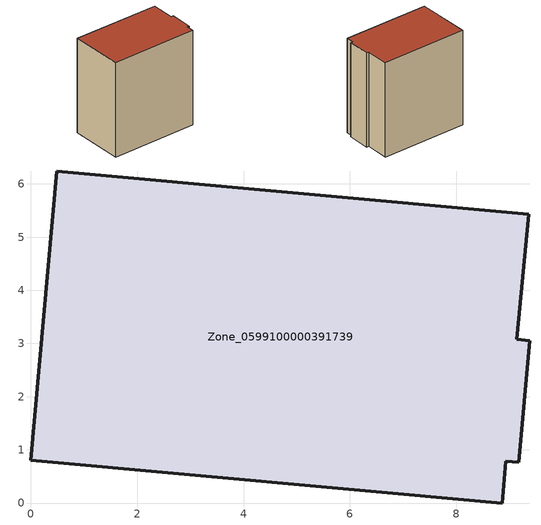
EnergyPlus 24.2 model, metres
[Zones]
Zone_0599100000391739
 floor ground (C_G): 9.14,3.08 9.38,3.05 9.17,0.77 8.93,0.79 8.86,0 0,0.8 0.49,6.24 9.36,5.43 z0
 wall outside (C_F): 9.38,3.05 9.14,3.08 9.36,5.43 0.49,6.24 0,0.8 8.86,0 8.93,0.79 9.17,0.77 9.38,3.05 z0:9.9
 roof outside (C_R): 9.36,5.43 0.49,6.24 0,0.8 8.86,0 8.93,0.79 9.17,0.77 9.38,3.05 9.14,3.08 z9.9
[BUILDING]
Pand.0599100000391739: North Axis=0; Terrain=City; Loads Convergence Tolerance Value=0.04; Temperature Convergence Tolerance Value=0.4; Solar Distribution=FullExterior; Maximum Number of Warmup Days=25; Minimum Number of Warmup Days=1
[Site:Location]
Rotterdam.The.Hague.AP_ZH_NLD Design_Conditions: Latitude=51.96; Longitude=4.45; Time Zone=1; Elevation=-4.5
[SITE:GROUNDTEMPERATURE:BUILDINGSURFACE]
18, 18, 18, 18, 18, 18, 18, 18, 18, 18, 18, 18
[MATERIAL] Thermal Absorptance=0.9; Solar Absorptance=0.7; Visible Absorptance=0.7
Name | Roughness | Thickness | Conductivity | Density | Specific Heat
G.TC.1992-2005 | MediumSmooth | 0.15 | 0.06 | 540 | 1210
F.TC.1992-2005 | Rough | 0.3 | 0.12 | 1920 | 840
R.TC.1992-2005 | MediumRough | 0.2 | 0.08 | 1500 | 1000
[CONSTRUCTION]
C_G: G.TC.1992-2005
C_F: F.TC.1992-2005
C_R: R.TC.1992-2005
[ZONE]
Zone_0599100000391739: Type=1; Multiplier=1; Ceiling Height=Autocalculate; Volume=Autocalculate; Floor Area=autocalculate; Part of Total Floor Area=Yes
[ZONEINFILTRATION:DESIGNFLOWRATE]
Infil_Zone_0599100000391739: Zone or ZoneList or Space or SpaceList=Zone_0599100000391739; Schedule=AlwaysOn; Design Flow Rate Calculation Method=Flow/Area; Flow Rate per Floor Area=0.0015; Constant Term Coefficient=1; Temperature Term Coefficient=0; Velocity Term Coefficient=0; Velocity Squared Term Coefficient=0
[HVACTEMPLATE:ZONE:IDEALLOADSAIRSYSTEM]
Zone_0599100000391739: Maximum Heating Supply Air Temperature=50; Minimum Cooling Supply Air Temperature=13; Maximum Heating Supply Air Humidity Ratio=0.0156; Minimum Cooling Supply Air Humidity Ratio=0.0077; Heating Limit=NoLimit; Cooling Limit=NoLimit; Dehumidification Control Type=ConstantSensibleHeatRatio; Cooling Sensible Heat Ratio=0.7; Dehumidification Setpoint=60; Humidification Control Type=None; Humidification Setpoint=30; Outdoor Air Method=None; Outdoor Air Flow Rate per Person=0.00944; Outdoor Air Flow Rate per Zone Floor Area=0; Outdoor Air Flow Rate per Zone=0; Demand Controlled Ventilation Type=None; Outdoor Air Economizer Type=NoEconomizer; Heat Recovery Type=None; Sensible Heat Recovery Effectiveness=0.7; Latent Heat Recovery Effectiveness=0.65
[ZONECONTROL:THERMOSTAT]
ThermostatControl_Zone_0599100000391739: Zone or ZoneList=Zone_0599100000391739; Control Type Schedule=DualSetpointControlType; Control 1=Thermostat_Zone_0599100000391739; Temperature Difference Between Cutout And Setpoint=0
[THERMOSTATSETPOINT:DUALSETPOINT]
Thermostat_Zone_0599100000391739: Heating Setpoint Temperature Schedule=HeatingSetpoint_Zone_0599100000391739; Cooling Setpoint Temperature Schedule=CoolingSetpoint_Zone_0599100000391739
[SCHEDULE:COMPACT]
HeatingSetpoint_Zone_0599100000391739: Through: 12/31, For: AllDays, Until: 24:00, 21
CoolingSetpoint_Zone_0599100000391739: Through: 12/31, For: AllDays, Until: 24:00, 24
DualSetpointControlType: Through: 12/31, For: AllDays, Until: 24:00, 4
AlwaysOn: Through: 12/31, For: AllDays, Until: 24:00, 1
